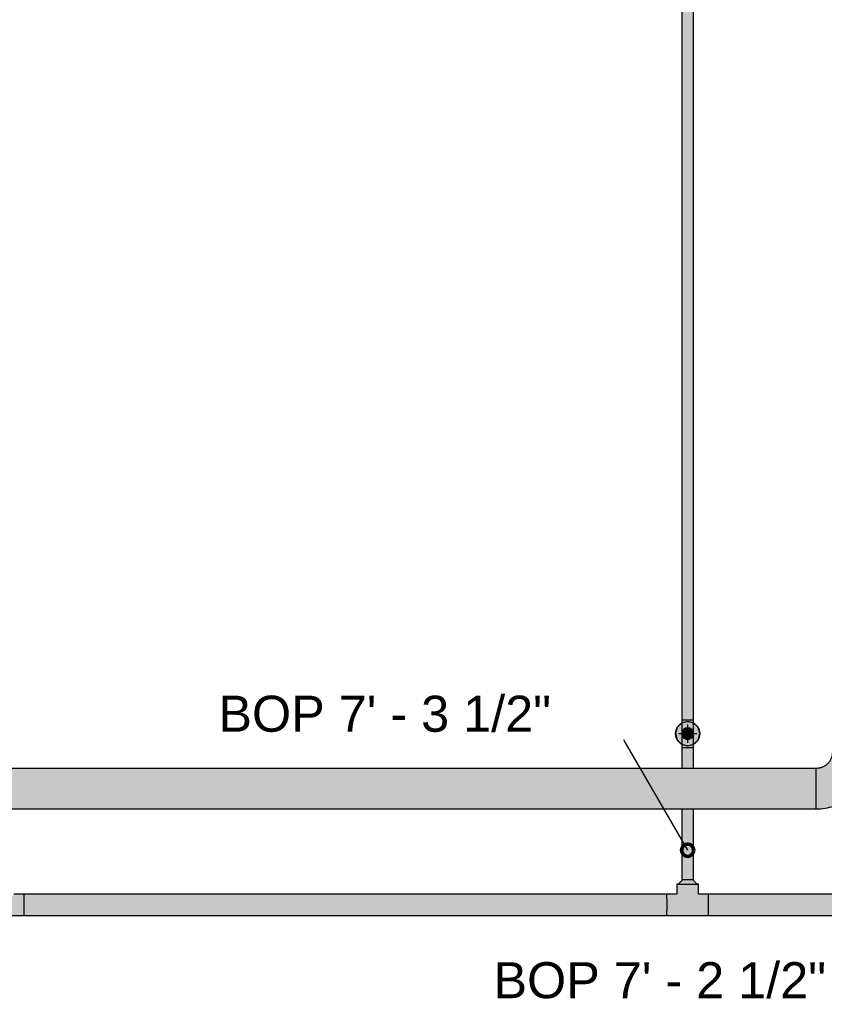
# Model space of a CAD drawing. Header units: inches. Extents: x -3385 to 41, y 7 to 1342.
# Drawn here: x -729.3 to -597.6, y 31 to 192.6 of the extents above; entities that cross this region are included whole.
import ezdxf

# ---------------------------------------------------------------- set-up
doc = ezdxf.new("R2010")
doc.units = ezdxf.units.IN
doc.header["$MEASUREMENT"] = 0
for name, color, linetype, lineweight in [('A-ANNO-NOTE', 131, 'Continuous', 9), ('G-ANNO-DIMS', 111, 'Continuous', 9), ('P-PIPE', 3, 'Continuous', 9), ('P-PIPE-CNTR', 3, 'Continuous', 9)]:
    doc.layers.add(name, color=color, linetype=linetype, lineweight=lineweight)
doc.styles.add('Arial', font='arial.ttf', dxfattribs={"height": 5.901198})

# ---------------------------------------------------------------- blocks, each defined once
blk = doc.blocks.new('Elbow - Welded - Generic - Standard-1141296-LOWER PARKING')
at = {"layer": 'P-PIPE'}
blk.add_hatch(color=256, dxfattribs=at).paths.add_polyline_path([(-598.99, 63.42), (-596.92, 63.66), (-594.95, 64.34), (-593.19, 65.45), (-591.72, 66.92), (-590.61, 68.69), (-589.92, 70.65), (-589.69, 72.72), (-590.66, 72.72), (-596.32, 72.72), (-596.52, 71.7), (-597.1, 70.83), (-597.97, 70.25), (-598.99, 70.05), (-598.98, 68.93), (-598.99, 63.51)], flags=0)
at = {"layer": 'P-PIPE', "flags": 128}
for points in [[(-596.32, 72.72), (-596.32, 72.61), (-596.33, 72.51), (-596.34, 72.4), (-596.35, 72.29), (-596.37, 72.19), (-596.39, 72.08), (-596.42, 71.98), (-596.45, 71.88), (-596.49, 71.78), (-596.53, 71.68), (-596.57, 71.58), (-596.62, 71.49), (-596.67, 71.39), (-596.73, 71.3), (-596.78, 71.21), (-596.85, 71.12), (-596.91, 71.04), (-596.98, 70.96), (-597.05, 70.88), (-597.13, 70.8), (-597.13, 70.8)], [(-592.52, 66.04), (-592.26, 66.31), (-592.01, 66.58), (-591.77, 66.86), (-591.54, 67.16), (-591.32, 67.46), (-591.12, 67.77), (-590.93, 68.09), (-590.75, 68.42), (-590.58, 68.75), (-590.43, 69.09), (-590.29, 69.43), (-590.17, 69.78), (-590.06, 70.14), (-589.96, 70.5), (-589.88, 70.86), (-589.81, 71.23), (-589.76, 71.6), (-589.72, 71.97), (-589.7, 72.34), (-589.69, 72.71), (-589.69, 72.72)], [(-597.13, 70.8), (-597.21, 70.73), (-597.29, 70.66), (-597.37, 70.59), (-597.46, 70.53), (-597.55, 70.47), (-597.64, 70.41), (-597.73, 70.36), (-597.83, 70.31), (-597.92, 70.27), (-598.02, 70.23), (-598.12, 70.19), (-598.23, 70.16), (-598.33, 70.13), (-598.43, 70.11), (-598.54, 70.09), (-598.64, 70.07), (-598.75, 70.06), (-598.86, 70.05), (-598.96, 70.05), (-598.99, 70.05)], [(-598.99, 63.42), (-598.62, 63.43), (-598.25, 63.45), (-597.88, 63.49), (-597.51, 63.54), (-597.14, 63.61), (-596.78, 63.69), (-596.42, 63.78), (-596.06, 63.89), (-595.71, 64.02), (-595.37, 64.16), (-595.03, 64.31), (-594.7, 64.47), (-594.37, 64.65), (-594.05, 64.84), (-593.74, 65.05), (-593.44, 65.26), (-593.14, 65.49), (-592.86, 65.73), (-592.58, 65.98), (-592.52, 66.04)]]:
    blk.add_lwpolyline(points, dxfattribs=at)
at = {"layer": 'P-PIPE'}
for centre, major_axis, ratio, start_param, end_param in [((-593, 72.72), (3.31, 0), 0.002018, 2.938752, 3.139509), ((-593, 72.72), (3.31, 0), 0.002018, 2.618296, 2.87771), ((-593, 72.72), (3.31, 0), 0.002018, 2.356361, 2.615911), ((-593, 72.72), (3.31, 0), 0.002018, 2.094496, 2.354111), ((-593, 72.72), (3.31, 0), 0.002018, 1.832654, 2.092312), ((-593, 72.72), (3.31, 0), 0.002018, 1.57082, 1.830512), ((-593, 72.72), (3.31, 0), 0.002018, 1.308988, 1.568713), ((-593, 72.72), (3.31, 0), 0.002018, 1.047154, 1.306914), ((-593, 72.72), (3.31, 0), 0.002018, 0.785311, 1.045114), ((-593, 72.72), (3.31, 0), 0.002018, 0.523446, 0.783315), ((-593, 72.72), (3.31, 0), 0.002018, 0.261509, 0.521515), ((-593, 72.72), (3.31, 0), 0.002018, 0, 0.259716), ((-598.99, 66.74), (0, 3.31), 0.002083, 6.023404, 6.283185), ((-598.99, 66.74), (0, 3.31), 0.002083, 5.761605, 6.021656), ((-598.99, 66.74), (0, 3.31), 0.002083, 5.499805, 5.759728), ((-598.99, 66.74), (0, 3.31), 0.002083, 5.238006, 5.497867), ((-598.99, 66.74), (0, 3.31), 0.002083, 4.976207, 5.236028), ((-598.99, 66.74), (0, 3.31), 0.002083, 4.714407, 4.974196), ((-598.99, 66.74), (0, 3.31), 0.002083, 4.452608, 4.712366), ((-598.99, 66.74), (0, 3.31), 0.002083, 4.190809, 4.450535), ((-598.99, 66.74), (0, 3.31), 0.002083, 3.929009, 4.188695), ((-598.99, 66.74), (0, 3.31), 0.002083, 3.40541, 3.664909), ((-598.99, 66.74), (0, 3.31), 0.002083, 3.143611, 3.346684), ((-598.99, 66.74), (0, 3.31), 0.002083, 3.66721, 3.926834)]:
    blk.add_ellipse(centre, major_axis=major_axis, ratio=ratio, start_param=start_param, end_param=end_param, dxfattribs=at)

msp = doc.modelspace()

# ---------------------------------------------------------------- hatches: boundary and pattern name
at = {"layer": 'A-ANNO-NOTE'}
h = msp.add_hatch(color=256, dxfattribs=at)
edge = h.paths.add_edge_path(flags=0)
edge.add_arc((-620, 75.743), 2, 0, 360)
msp.add_hatch(color=256, dxfattribs=at).paths.add_polyline_path([(-620, 73.743), (-619, 74.011), (-618.268, 74.743), (-618, 75.743), (-618.268, 76.743), (-619, 77.475), (-620, 77.743), (-621, 77.475), (-621.732, 76.743), (-622, 75.743), (-621.732, 74.743), (-621, 74.011)], flags=0)
at = {"layer": 'P-PIPE'}
h = msp.add_hatch(color=256, dxfattribs=at)
h.paths.add_polyline_path([(-620.672, 77.984), (-620.672, 77.985), (-620.672, 81.632)], flags=0)
h.paths.add_polyline_path([(-620, 77.983), (-620, 201.495), (-620.95, 201.498), (-620.95, 77.987), (-620.474, 77.984), (-620.246, 77.983)], flags=0)
for points in [[(-620, 77.983), (-619.05, 77.987), (-619.05, 201.499), (-619.525, 201.496), (-620, 201.495), (-620, 81.632)], [(-620, 74.793), (-619.754, 74.825), (-619.525, 74.92), (-619.328, 75.071), (-619.177, 75.268), (-619.082, 75.497), (-619.05, 75.743), (-619.082, 75.989), (-619.177, 76.218), (-619.328, 76.415), (-619.525, 76.566), (-619.754, 76.66), (-620, 76.693), (-620.246, 76.66), (-620.475, 76.566), (-620.672, 76.415), (-620.823, 76.218), (-620.918, 75.989), (-620.95, 75.743), (-620.918, 75.497), (-620.823, 75.268), (-620.672, 75.071), (-620.475, 74.92), (-620.246, 74.825)], [(-874.012, 66.735), (-598.982, 66.742), (-598.988, 70.048), (-874.019, 70.048), (-874.014, 69.078), (-874.013, 67.593)], [(-776.742, 63.423), (-598.988, 63.424), (-598.984, 64.393), (-598.982, 66.735), (-874.012, 66.735), (-874.019, 63.423), (-811.692, 63.423)], [(-619.997, 51.109), (-618.438, 51.115), (-619.188, 51.894), (-620.823, 51.886), (-621.563, 51.115), (-620.246, 51.109), (-619.998, 51.109)], [(-619.996, 47.722), (-618.25, 49.479), (-618.25, 51.115), (-618.868, 51.11), (-621.7, 51.114), (-621.75, 51.115), (-621.75, 49.479), (-620.45, 48.175), (-620.291, 48.016)], [(-728.611, 45.979), (-728.608, 46.845), (-728.611, 49.479), (-730.247, 49.479), (-730.626, 49.091), (-731.993, 47.719), (-733.748, 49.479), (-735.382, 49.479), (-735.379, 48.389), (-735.381, 45.979), (-733.055, 45.979)], [(-724.318, 47.729), (-623.382, 47.729), (-623.386, 49.479), (-728.611, 49.479), (-728.607, 48.304), (-728.607, 47.729)], [(-616.614, 45.979), (-616.611, 46.848), (-616.614, 49.479), (-618.25, 49.479), (-618.76, 48.962), (-619.996, 47.722), (-621.751, 49.479), (-623.386, 49.479), (-623.383, 48.39), (-623.384, 45.979), (-619.469, 45.979)], [(-616.611, 47.729), (-583.605, 47.733), (-583.609, 49.479), (-616.614, 49.479), (-616.611, 48.39), (-616.611, 47.729)], [(-724.318, 45.979), (-623.386, 45.979), (-623.383, 46.854), (-623.382, 47.729), (-728.607, 47.729), (-728.611, 45.979)]]:
    msp.add_hatch(color=256, dxfattribs=at).paths.add_polyline_path(points, flags=0)
h = msp.add_hatch(color=256, dxfattribs=at)
h.paths.add_polyline_path([(-620, 73.495), (-620.004, 74.793), (-620.254, 74.827), (-620.478, 74.921), (-620.674, 75.073), (-620.841, 75.31), (-620.879, 75.381), (-620.933, 75.56), (-620.951, 75.743), (-620.951, 73.499), (-620.475, 73.496), (-620.246, 73.495)], flags=0)
h.paths.add_polyline_path([(-620.951, 75.743), (-620.918, 75.991), (-620.788, 76.276), (-620.655, 76.433), (-620.442, 76.58), (-620.243, 76.662), (-620, 76.694), (-620, 77.983), (-620.951, 77.987), (-620.951, 75.75)], flags=0)
h = msp.add_hatch(color=256, dxfattribs=at)
h.paths.add_polyline_path([(-619.049, 75.743), (-619.05, 77.987), (-619.528, 77.984), (-620, 77.983), (-619.992, 76.693), (-619.746, 76.659), (-619.524, 76.566), (-619.326, 76.413), (-619.159, 76.177), (-619.121, 76.105), (-619.067, 75.926), (-619.05, 75.75)], flags=0)
h.paths.add_polyline_path([(-620, 73.495), (-619.049, 73.499), (-619.05, 75.737), (-619.082, 75.496), (-619.213, 75.21), (-619.346, 75.053), (-619.539, 74.914), (-619.754, 74.825), (-620, 74.792), (-620, 74.683)], flags=0)
h = msp.add_hatch(color=256, dxfattribs=at)
h.paths.add_polyline_path([(-620, 74.792), (-619.752, 74.825), (-619.524, 74.92), (-619.327, 75.072), (-619.176, 75.269), (-619.082, 75.498), (-619.05, 75.748), (-619.082, 75.991), (-619.179, 76.221), (-619.329, 76.417), (-619.528, 76.568), (-619.757, 76.662), (-620.008, 76.693), (-620.249, 76.66), (-620.479, 76.564), (-620.674, 76.413), (-620.825, 76.215), (-620.919, 75.985), (-620.95, 75.736), (-620.917, 75.494), (-620.822, 75.265), (-620.67, 75.069), (-620.473, 74.919), (-620.244, 74.824), (-620.001, 74.792)], flags=0)
h.paths.add_polyline_path([(-620, 74.793), (-620.25, 74.827), (-620.475, 74.92), (-620.675, 75.076), (-620.823, 75.268), (-620.919, 75.504), (-620.95, 75.743), (-620.915, 75.996), (-620.823, 76.218), (-620.665, 76.42), (-620.475, 76.566), (-620.238, 76.661), (-620, 76.693), (-619.747, 76.658), (-619.525, 76.566), (-619.325, 76.41), (-619.177, 76.218), (-619.082, 75.989), (-619.05, 75.741), (-619.084, 75.494), (-619.177, 75.268), (-619.328, 75.071), (-619.526, 74.92), (-619.755, 74.825)], flags=0)
h = msp.add_hatch(color=256, dxfattribs=at)
h.paths.add_polyline_path([(-620, 51.892), (-620, 63.423), (-620.95, 63.423), (-620.95, 51.896), (-620.475, 51.893), (-620.246, 51.893)], flags=0)
h.paths.add_polyline_path([(-620.823, 73.497), (-620.95, 73.498), (-620.945, 70.048), (-620.823, 70.048)], flags=0)
h.paths.add_polyline_path([(-620.696, 70.048), (-620, 70.048), (-620, 73.495), (-620.823, 73.496), (-620.823, 70.048), (-620.787, 70.048)], flags=0)
h = msp.add_hatch(color=256, dxfattribs=at)
h.paths.add_polyline_path([(-620, 51.892), (-619.05, 51.896), (-619.05, 63.423), (-620, 63.423), (-620, 54.141)], flags=0)
h.paths.add_polyline_path([(-619.213, 70.048), (-619.05, 70.048), (-619.05, 73.499), (-619.525, 73.496), (-620, 73.495), (-620, 70.048), (-619.328, 70.048)], flags=0)
h = msp.add_hatch(color=256, dxfattribs=at)
h.paths.add_polyline_path([(-616.614, 45.979), (-583.609, 45.98), (-583.606, 46.854), (-583.605, 47.729), (-616.611, 47.729), (-616.614, 46.009)], flags=0)
h.paths.add_polyline_path([(-616.612, 46.214), (-616.612, 46.214), (-601.994, 46.214)], flags=0)

# ---------------------------------------------------------------- linework, layer by layer
at = {"layer": 'A-ANNO-NOTE'}
for p, q in [((-620, 77.743), (-621, 77.475)), ((-619, 77.475), (-620, 77.743)), ((-621.732, 76.743), (-622, 75.743)), ((-621, 77.475), (-621.732, 76.743)), ((-618.268, 76.743), (-619, 77.475)), ((-618, 75.743), (-618.268, 76.743)), ((-622, 75.743), (-621.732, 74.743)), ((-621.732, 74.743), (-621, 74.011)), ((-619, 74.011), (-618.268, 74.743)), ((-618.268, 74.743), (-618, 75.743)), ((-621, 74.011), (-620, 73.743)), ((-620, 73.743), (-619, 74.011))]:
    msp.add_line(p, q, dxfattribs=at)
msp.add_circle((-620, 75.743), 2, dxfattribs=at)
at = {"layer": 'G-ANNO-DIMS'}
for p, q in [((-632.987, 79.15), (-641.237, 79.15)), ((-620, 56.656), (-632.987, 79.15))]:
    msp.add_line(p, q, dxfattribs=at)
at = {"layer": 'G-ANNO-DIMS', "lineweight": 50}
msp.add_circle((-620, 56.656), 1, dxfattribs=at)
at = {"layer": 'P-PIPE'}
for p, q in [((-620.95, 201.499), (-620.95, 77.987)), ((-619.05, 77.987), (-619.05, 201.499)), ((-620.951, 77.987), (-620.951, 73.499)), ((-619.049, 73.499), (-619.049, 77.987)), ((-620.95, 73.499), (-620.95, 70.048)), ((-619.05, 70.048), (-619.05, 73.499)), ((-598.988, 70.048), (-874.019, 70.048)), ((-874.019, 63.423), (-598.988, 63.423)), ((-620.95, 63.423), (-620.95, 51.896)), ((-619.05, 51.896), (-619.05, 63.423)), ((-621.563, 51.115), (-620.813, 51.896)), ((-619.188, 51.896), (-618.438, 51.115)), ((-621.75, 51.115), (-621.75, 49.479)), ((-618.25, 49.479), (-618.25, 51.115)), ((-728.611, 49.479), (-730.247, 49.479)), ((-623.386, 49.479), (-728.611, 49.479)), ((-621.75, 49.479), (-623.386, 49.479)), ((-616.614, 49.479), (-618.25, 49.479)), ((-583.609, 49.479), (-616.614, 49.479)), ((-735.382, 45.979), (-728.611, 45.979)), ((-728.611, 45.979), (-623.386, 45.979)), ((-623.386, 45.979), (-616.614, 45.979)), ((-616.614, 45.979), (-583.609, 45.979))]:
    msp.add_line(p, q, dxfattribs=at)
for centre, radius, start, end in [((-620, 75.743), 0.95, 0, 180), ((-620, 76.218), 0.475, 270, 90), ((-620, 75.743), 0.95, 180, 360), ((-620, 75.268), 0.475, 90, 270)]:
    msp.add_arc(centre, radius, start, end, dxfattribs=at)
for centre, major_axis, ratio, start_param, end_param in [((-620, 77.987), (0.951, 0), 0.0041666, 3.1415927, 3.403392), ((-620, 77.987), (0.951, 0), 0.0041666, 3.4054884, 3.6651914), ((-620, 77.987), (0.95, 0), 0.0041666, 3.6651914, 3.9260253), ((-620, 77.987), (0.951, 0), 0.0041666, 3.6663729, 3.9269908), ((-620, 77.987), (0.95, 0), 0.0041666, 3.9269908, 4.1882663), ((-620, 77.987), (0.951, 0), 0.0041666, 3.9277311, 4.1887902), ((-620, 77.987), (0.95, 0), 0.0041666, 4.1887902, 4.4503567), ((-620, 77.987), (0.951, 0), 0.0041666, 4.1892397, 4.4505896), ((-620, 77.987), (0.95, 0), 0.0041666, 4.4505896, 4.712389), ((-620, 77.987), (0.951, 0), 0.0041666, 4.4508064, 4.712389), ((-620, 77.987), (0.95, 0), 0.0041666, 4.712389, 4.9741884), ((-620, 77.987), (0.951, 0), 0.0041666, 4.712389, 4.9739716), ((-620, 77.987), (0.95, 0), 0.0041666, 4.9744212, 5.2359878), ((-620, 77.987), (0.951, 0), 0.0041666, 4.9741884, 5.2355383), ((-620, 77.987), (0.95, 0), 0.0041666, 5.2365116, 5.4977871), ((-620, 77.987), (0.951, 0), 0.0041666, 5.2359878, 5.4970469), ((-620, 77.987), (0.95, 0), 0.0041666, 5.4987526, 5.7595865), ((-620, 77.987), (0.951, 0), 0.0041666, 5.4977871, 5.758405), ((-620, 77.987), (0.951, 0), 0.0041666, 5.7595865, 6.0192896), ((-620, 77.987), (0.951, 0), 0.0041666, 6.0213859, 6.2831853), ((-620, 73.499), (0.951, 0), 0.0041666, 3.1415927, 4.712389), ((-620, 73.499), (0.95, 0), 0.0041666, 3.6651914, 3.9260253), ((-620, 73.499), (0.95, 0), 0.0041666, 3.9269908, 4.1882663), ((-620, 73.499), (0.95, 0), 0.0041666, 4.1887902, 4.4503567), ((-620, 73.499), (0.95, 0), 0.0041666, 4.4505896, 4.712389), ((-620, 73.499), (0.951, 0), 0.0041666, 4.712389, 6.2831853), ((-620, 73.499), (0.95, 0), 0.0041666, 4.712389, 4.9741884), ((-620, 73.499), (0.95, 0), 0.0041666, 4.9744212, 5.2359878), ((-620, 73.499), (0.95, 0), 0.0041666, 5.2365116, 5.4977871), ((-620, 73.499), (0.95, 0), 0.0041666, 5.4987526, 5.7595865), ((-598.988, 66.735), (0, 3.313), 0.0020833, 6.2264767, 6.2831853), ((-598.988, 66.735), (0, 3.312), 0.0020833, 5.2382902, 5.4977871), ((-598.988, 66.735), (0, 3.312), 0.0020833, 4.9763461, 5.2359878), ((-598.988, 66.735), (0, 3.312), 0.0020833, 4.7144309, 4.9741884), ((-598.988, 66.735), (0, 3.312), 0.0020833, 4.4525235, 4.712389), ((-598.988, 66.735), (0, 3.312), 0.0020833, 3.9286642, 4.1887902), ((-598.988, 66.735), (0, 3.312), 0.0020833, 4.1906083, 4.4505896), ((-598.988, 66.735), (0, 3.312), 0.0020833, 3.3466834, 3.403392), ((-620, 51.896), (0.95, 0), 0.0041666, 3.1415927, 4.712389), ((-620, 51.896), (0.95, 0), 0.0041666, 4.712389, 6.2831853), ((-620, 51.115), (1.75, 0), 0.0041666, 2.683348, 3.1415927), ((-620, 51.115), (1.75, 0), 0.0041666, 3.1436923, 6.2831853), ((-620, 51.115), (1.75, 0), 0.0041666, 0.0020996, 0.4575605), ((-728.611, 47.729), (0, 1.75), 0.0020997, 6.1493299, 6.2773075), ((-728.611, 47.729), (0, 1.75), 0.0020997, 6.0213859, 6.1493635), ((-728.611, 47.729), (0, 1.75), 0.0020997, 5.8875305, 6.0155081), ((-728.611, 47.729), (0, 1.75), 0.0020997, 5.7595865, 5.8875641), ((-728.611, 47.729), (0, 1.75), 0.0020997, 5.6257311, 5.7537087), ((-728.611, 47.729), (0, 1.75), 0.0020997, 5.4977871, 5.6257647), ((-728.611, 47.729), (0, 1.75), 0.0020997, 5.2359878, 5.4925179), ((-728.611, 47.729), (0, 1.75), 0.0020997, 5.2365266, 5.4919093), ((-728.611, 47.729), (0, 1.75), 0.0020997, 4.9741884, 5.2304529), ((-728.611, 47.729), (0, 1.75), 0.0020997, 4.9744634, 5.23011), ((-623.386, 47.729), (0, 1.75), 0.0020997, 6.1501904, 6.2790187), ((-623.386, 47.729), (0, 1.75), 0.0020997, 6.0213859, 6.1502142), ((-623.386, 47.729), (0, 1.75), 0.0020997, 5.888391, 6.0172193), ((-623.386, 47.729), (0, 1.75), 0.0020997, 5.7595865, 5.8884148), ((-623.386, 47.729), (0, 1.75), 0.0020997, 5.4977871, 5.7561421), ((-623.386, 47.729), (0, 1.75), 0.0020997, 5.498458, 5.7554199), ((-623.386, 47.729), (0, 1.75), 0.0020997, 5.2363734, 5.4936205), ((-623.386, 47.729), (0, 1.75), 0.0020997, 5.2359878, 5.4940551), ((-623.386, 47.729), (0, 1.75), 0.0020997, 4.9743854, 5.2318211), ((-623.386, 47.729), (0, 1.75), 0.0020997, 4.9741884, 5.2320662), ((-616.614, 47.729), (0, 1.75), 0.0020997, 6.1501904, 6.2790187), ((-616.614, 47.729), (0, 1.75), 0.0020997, 6.0213859, 6.1502142), ((-616.614, 47.729), (0, 1.75), 0.0020997, 5.888391, 6.0172193), ((-616.614, 47.729), (0, 1.75), 0.0020997, 5.7595865, 5.8884148), ((-616.614, 47.729), (0, 1.75), 0.0020997, 5.4977871, 5.7561421), ((-616.614, 47.729), (0, 1.75), 0.0020997, 5.498458, 5.7554199), ((-616.614, 47.729), (0, 1.75), 0.0020997, 5.2359878, 5.4940551), ((-616.614, 47.729), (0, 1.75), 0.0020997, 5.2363734, 5.4936205), ((-616.614, 47.729), (0, 1.75), 0.0020997, 4.9741884, 5.2320662), ((-616.614, 47.729), (0, 1.75), 0.0020997, 4.9743854, 5.2318211), ((-728.611, 47.729), (0, 1.75), 0.0020997, 4.1887902, 4.4444316), ((-728.611, 47.729), (0, 1.75), 0.0020997, 4.188442, 4.4447118), ((-728.611, 47.729), (0, 1.75), 0.0020997, 4.712389, 4.968441), ((-728.611, 47.729), (0, 1.75), 0.0020997, 4.7124521, 4.9683106), ((-728.611, 47.729), (0, 1.75), 0.0020997, 4.4505896, 4.7064435), ((-728.611, 47.729), (0, 1.75), 0.0020997, 4.4504547, 4.7065112), ((-623.386, 47.729), (0, 1.75), 0.0020997, 4.1885425, 4.446423), ((-623.386, 47.729), (0, 1.75), 0.0020997, 4.1887902, 4.4462233), ((-623.386, 47.729), (0, 1.75), 0.0020997, 4.7124347, 4.9700217), ((-623.386, 47.729), (0, 1.75), 0.0020997, 4.712389, 4.9701151), ((-623.386, 47.729), (0, 1.75), 0.0020997, 4.4504939, 4.7082223), ((-623.386, 47.729), (0, 1.75), 0.0020997, 4.4505896, 4.7081744), ((-616.614, 47.729), (0, 1.75), 0.0020997, 4.712389, 4.9701151), ((-616.614, 47.729), (0, 1.75), 0.0020997, 4.7124347, 4.9700217), ((-616.614, 47.729), (0, 1.75), 0.0020997, 4.4505896, 4.7081744), ((-616.614, 47.729), (0, 1.75), 0.0020997, 4.4504939, 4.7082223), ((-616.614, 47.729), (0, 1.75), 0.0020997, 4.1887902, 4.4462233), ((-616.614, 47.729), (0, 1.75), 0.0020997, 4.1885425, 4.446423), ((-728.611, 47.729), (0, 1.75), 0.0020997, 3.1415927, 3.3975142), ((-728.611, 47.729), (0, 1.75), 0.0020997, 3.1415927, 3.2695702), ((-728.611, 47.729), (0, 1.75), 0.0020997, 3.403392, 3.5313696), ((-728.611, 47.729), (0, 1.75), 0.0020997, 3.6651914, 3.793169), ((-728.611, 47.729), (0, 1.75), 0.0020997, 3.531336, 3.6593136), ((-728.611, 47.729), (0, 1.75), 0.0020997, 3.9269908, 4.1823666), ((-728.611, 47.729), (0, 1.75), 0.0020997, 3.9263752, 4.1829124), ((-728.611, 47.729), (0, 1.75), 0.0020997, 3.7931354, 3.921113), ((-623.386, 47.729), (0, 1.75), 0.0020997, 3.1415927, 3.3992254), ((-623.386, 47.729), (0, 1.75), 0.0020997, 3.1415927, 3.2704209), ((-623.386, 47.729), (0, 1.75), 0.0020997, 3.5321965, 3.6610248), ((-623.386, 47.729), (0, 1.75), 0.0020997, 3.403392, 3.5322203), ((-623.386, 47.729), (0, 1.75), 0.0020997, 3.6644631, 3.9228242), ((-623.386, 47.729), (0, 1.75), 0.0020997, 3.6651914, 3.9221473), ((-623.386, 47.729), (0, 1.75), 0.0020997, 3.9265527, 4.1846236), ((-623.386, 47.729), (0, 1.75), 0.0020997, 3.9269908, 4.1842344), ((-616.614, 47.729), (0, 1.75), 0.0020997, 3.1415927, 3.3992254), ((-616.614, 47.729), (0, 1.75), 0.0020997, 3.1415927, 3.2704209), ((-616.614, 47.729), (0, 1.75), 0.0020997, 3.5321965, 3.6610248), ((-616.614, 47.729), (0, 1.75), 0.0020997, 3.403392, 3.5322203), ((-616.614, 47.729), (0, 1.75), 0.0020997, 3.9265527, 4.1846236), ((-616.614, 47.729), (0, 1.75), 0.0020997, 3.9269908, 4.1842344), ((-616.614, 47.729), (0, 1.75), 0.0020997, 3.6644631, 3.9228242), ((-616.614, 47.729), (0, 1.75), 0.0020997, 3.6651914, 3.9221473)]:
    msp.add_ellipse(centre, major_axis=major_axis, ratio=ratio, start_param=start_param, end_param=end_param, dxfattribs=at)
at = {"layer": 'P-PIPE-CNTR'}
for p, q in [((-620, 74.243), (-620, 77.243)), ((-621.5, 75.743), (-618.5, 75.743))]:
    msp.add_line(p, q, dxfattribs=at)

# ---------------------------------------------------------------- block references
at = {"layer": 'P-PIPE'}
msp.add_blockref('Elbow - Welded - Generic - Standard-1141296-LOWER PARKING', (0, 0), dxfattribs=at)

# ---------------------------------------------------------------- texts
at = {"layer": 'G-ANNO-DIMS', "insert": (-651.784, 38.336), "char_height": 5.9012, "width": 64.872, "attachment_point": 1, "line_spacing_factor": 0.938532, "style": 'Arial', "bg_fill": 3, "box_fill_scale": 1.25, "bg_fill_color": 0, "bg_fill_transparency": 0}
msp.add_mtext('BOP 7\' - 2 1/2"', dxfattribs=at)

# ---------------------------------------------------------------- next in the draw order: texts
at = {"layer": 'G-ANNO-DIMS', "insert": (-696.797, 81.955), "char_height": 5.9012, "width": 64.872, "attachment_point": 1, "line_spacing_factor": 0.938532, "style": 'Arial', "bg_fill": 3, "box_fill_scale": 1.25, "bg_fill_color": 0, "bg_fill_transparency": 0}
msp.add_mtext('BOP 7\' - 3 1/2"', dxfattribs=at)

doc.saveas('drawing.dxf')
